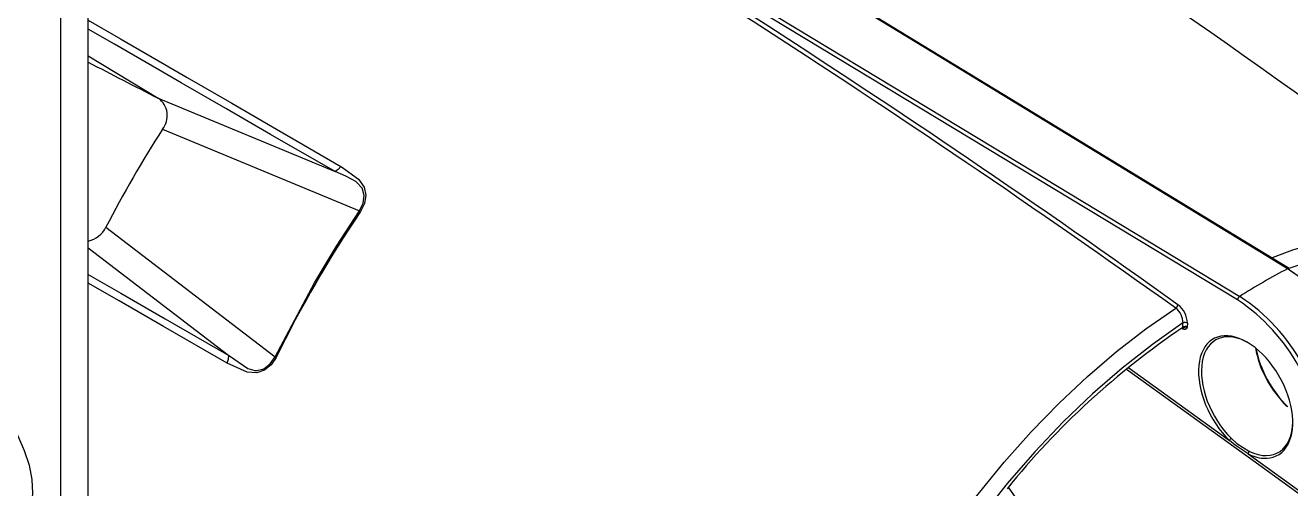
# Model space of a CAD drawing. Extents: x 6 to 134, y 1 to 99.
# Drawn here: x 94.29 to 100.43, y 13.22 to 15.47 of the extents above; entities that cross this region are included whole.
import ezdxf

# ---------------------------------------------------------------- set-up
doc = ezdxf.new("R2010")
doc.units = 0
doc.header["$MEASUREMENT"] = 0
doc.layers.add('OBJECT', color=7, linetype='CONTINUOUS')

msp = doc.modelspace()

# ---------------------------------------------------------------- linework, layer by layer
at = {"layer": 'OBJECT'}
for p, q in [((94.5991, 11.1874), (94.5991, 18.5139)), ((94.4661, 11.1107), (94.4661, 18.4372)), ((100.1764, 14.1361), (97.1708, 15.9553)), ((94.5991, 15.3218), (94.9389, 15.1156)), ((94.9389, 15.1156), (95.7976, 14.7592)), ((94.9591, 14.9653), (95.9152, 14.5688)), ((95.7976, 14.7592), (95.7977, 14.7591)), ((94.6841, 14.489), (95.5056, 13.8594)), ((94.5991, 14.3892), (95.2819, 13.866)), ((100.4288, 14.2818), (100.4598, 14.2595)), ((99.911, 14.0032), (99.9114, 14.0244)), ((99.9326, 14.024), (99.9322, 14.0056)), ((99.9108, 13.9945), (99.9089, 13.9956)), ((99.9117, 13.9985), (99.9117, 13.9984)), ((95.282, 13.8659), (95.2819, 13.866)), ((99.6478, 13.8064), (100.1371, 13.4538)), ((100.2272, 13.3889), (100.5734, 13.1394)), ((99.2249, 12.9988), (99.0641, 13.2275))]:
    msp.add_line(p, q, dxfattribs=at)
at = {"layer": 'OBJECT', "flags": 128}
for points in [[(100.419, 14.2878), (100.3978, 14.3007), (100.3131, 14.3523), (99.9745, 14.5587), (98.6198, 15.3846), (97.4245, 16.1133)], [(100.426, 14.2882), (99.6452, 14.7642), (97.4314, 16.1138)], [(97.1812, 15.9729), (97.2024, 15.96), (97.2874, 15.9086), (97.6273, 15.7028), (98.987, 14.8799), (100.1867, 14.1537)], [(94.5991, 15.4937), (94.7557, 15.4033), (94.9708, 15.2789), (95.0786, 15.2166), (95.295, 15.0914), (95.5122, 14.9657), (95.8252, 14.7846)], [(95.7977, 14.7591), (95.4842, 14.9401), (95.2666, 15.0657), (95.0498, 15.1908), (94.9418, 15.2532), (94.7265, 15.3775), (94.5991, 15.451)], [(95.9152, 14.5688), (95.9152, 14.5688), (95.9328, 14.6057), (95.9376, 14.6441), (95.9299, 14.6748), (95.9275, 14.6794), (95.9012, 14.7084), (95.8967, 14.7115), (95.8489, 14.7373), (95.7976, 14.7592), (95.7976, 14.7592)], [(95.8252, 14.7846), (95.8121, 14.7694), (95.7977, 14.7591)], [(95.8252, 14.7846), (95.828, 14.783), (95.911, 14.7229), (95.9372, 14.6841), (95.9453, 14.6454), (95.9392, 14.6047), (95.9205, 14.5656)], [(95.5056, 13.8594), (95.5056, 13.8594), (95.6967, 14.2199), (95.8029, 14.3966), (95.9152, 14.5688), (95.9152, 14.5688)], [(100.3454, 14.343), (100.4449, 14.3797), (100.5858, 14.4218), (100.724, 14.4513), (100.8589, 14.4682), (100.99, 14.4724), (101.1165, 14.4638), (101.2379, 14.4425), (101.3536, 14.4086), (101.4036, 14.3893)], [(102.0072, 13.6737), (101.9501, 13.7999), (101.8834, 13.9154), (101.8073, 14.0195), (101.7221, 14.1119), (101.6285, 14.1918), (101.5268, 14.2591), (101.4175, 14.3133), (101.3012, 14.3541), (101.1786, 14.3814), (101.0502, 14.3949), (100.9167, 14.3947), (100.7788, 14.3807), (100.6372, 14.353), (100.4926, 14.3117), (100.4303, 14.2901)], [(94.5991, 14.2603), (94.7567, 14.1692), (94.9727, 14.0445), (95.282, 13.8659)], [(95.2738, 13.8294), (94.9646, 14.0075), (94.7487, 14.1318), (94.5991, 14.218)], [(98.0165, 11.4045), (98.0702, 11.5909), (98.1329, 11.778), (98.2044, 11.9648), (98.2843, 12.1505), (98.3723, 12.3343), (98.4679, 12.5152), (98.5707, 12.6925), (98.6802, 12.8653), (98.7959, 13.0328), (98.9173, 13.1942), (99.0438, 13.3489), (99.1748, 13.496), (99.3098, 13.6349), (99.448, 13.7649), (99.5889, 13.8855), (99.7317, 13.996), (99.8759, 14.0961)], [(99.9114, 14.0244), (99.7631, 13.9208), (99.6162, 13.8058), (99.4716, 13.6801), (99.33, 13.5443), (99.1921, 13.3991), (99.0586, 13.2452), (98.9302, 13.0834), (98.8075, 12.9145), (98.6913, 12.7395), (98.582, 12.5591), (98.4803, 12.3744), (98.3866, 12.1863), (98.3015, 11.9957), (98.2254, 11.8037), (98.1586, 11.6111), (98.1016, 11.419)], [(99.9322, 14.0056), (99.9321, 14.0054), (99.9309, 14.0029), (99.9296, 14.0003), (99.9266, 13.9959), (99.9222, 13.9929), (99.9168, 13.9924), (99.9108, 13.9945)], [(99.9087, 13.9968), (99.9103, 13.9977), (99.912, 13.9984)], [(95.2738, 13.8294), (95.2803, 13.8484), (95.282, 13.8659)], [(95.511, 13.8564), (95.4866, 13.8209), (95.4546, 13.7954), (95.4165, 13.7826), (95.37, 13.786), (95.2738, 13.8294)], [(95.2819, 13.866), (95.2819, 13.866), (95.2844, 13.8642), (95.3727, 13.804), (95.4078, 13.7936), (95.4157, 13.7934), (95.4459, 13.7998), (95.4518, 13.8026), (95.4825, 13.8259), (95.5056, 13.8594), (95.5056, 13.8594)], [(93.801, 13.7632), (93.8106, 13.7682), (93.8546, 13.7817), (93.904, 13.7824), (93.9571, 13.7703), (94.0122, 13.7458), (94.0675, 13.7097), (94.1213, 13.6631), (94.1719, 13.6075), (94.2175, 13.5448), (94.2568, 13.4769), (94.2885, 13.4061), (94.3116, 13.3345), (94.3252, 13.2646), (94.3291, 13.1985), (94.323, 13.1383), (94.3071, 13.0861), (94.282, 13.0434), (94.2485, 13.0118), (94.2385, 13.0054)], [(100.5691, 13.1262), (100.5592, 13.1333), (100.5031, 13.1737), (100.2787, 13.3355), (99.6367, 13.798)], [(100.2272, 13.3889), (100.1644, 13.4315), (100.1371, 13.4538)], [(100.1464, 13.4641), (100.1723, 13.4402), (100.2338, 13.4012)]]:
    msp.add_lwpolyline(points, dxfattribs=at)
at = {"layer": 'OBJECT'}
for centre, radius, start, end in [((70.2925, -27.3023), 50.8822, 54.45021, 60.03196), ((70.6147, -26.7995), 50.306, 54.41676, 60.06412), ((81.9274, -10.6046), 31.7222, 51.58317, 57.31949), ((103.7075, 32.5096), 19.4793, 242.12156, 243.24678), ((94.8792, 15.0311), 0.1035, 320.57859, 54.72736), ((100.0448, 11.7116), 6.0374, 147.38933, 152.6107), ((100.6642, 11.354), 5.7286, 145.90091, 154.09907), ((96.1163, 14.9001), 0.3875, 238.74286, 239.65513), ((94.5737, 14.5418), 0.1224, 281.96507, 334.44826), ((101.8372, 11.5629), 3.0718, 117.49561, 122.49902), ((100.4228, 14.2818), 0.00708, 63.87752, 123.21285), ((99.8845, 13.4704), 0.9766, 3.68805, 56.82059), ((100.4217, 14.2825), 0.00712, 354.53616, 53.20566), ((100.2002, 14.134), 0.0239, 124.3442, 174.81629), ((99.6696, 13.3722), 0.9167, 1.00009, 56.43828), ((99.6741, 13.3737), 0.9334, 0.8733, 56.68753), ((99.8613, 14.1178), 0.0261, 303.87756, 349.29112), ((99.8229, 14.0251), 0.0886, 359.50162, 53.21649), ((99.8197, 14.0222), 0.1129, 0.92509, 53.41397), ((102.1013, 10.7593), 3.9141, 124.02775, 141.04802), ((99.9042, 14.002), 0.00684, 310.69993, 9.81136), ((99.9236, 13.9864), 0.021, 65.76414, 127.0094), ((99.9217, 14.0031), 0.0236, 62.50986, 115.82925), ((99.9346, 13.9656), 0.04, 93.50723, 124.57176), ((99.9042, 13.9948), 0.00666, 357.37829, 25.82719), ((95.3151, 13.512), 0.3962, 60.36304, 61.2554), ((100.158, 13.4443), 0.023, 120.38926, 155.59302), ((100.2418, 13.3891), 0.0145, 123.48659, 180.93736)]:
    msp.add_arc(centre, radius, start, end, dxfattribs=at)
for centre, major_axis, ratio, start_param, end_param in [((100.2154, 13.665), (-0.1553, 0.2827), 0.593785, 3.015476, 8.328686), ((100.2225, 13.6689), (-0.1503, 0.274), 0.594304, 5.497205, 8.32911), ((100.4803, 13.8178), (-0.1618, 0.2674), 0.560114, 0.933806, 2.021461), ((100.4874, 13.822), (-0.1668, 0.2761), 0.560654, 0.967996, 2.021798), ((100.2225, 13.6689), (-0.1503, 0.274), 0.594304, 2.447134, 3.954598), ((100.2154, 13.665), (-0.1553, 0.2827), 0.593785, 2.446709, 3.015476)]:
    msp.add_ellipse(centre, major_axis=major_axis, ratio=ratio, start_param=start_param, end_param=end_param, dxfattribs=at)

doc.saveas('drawing.dxf')
